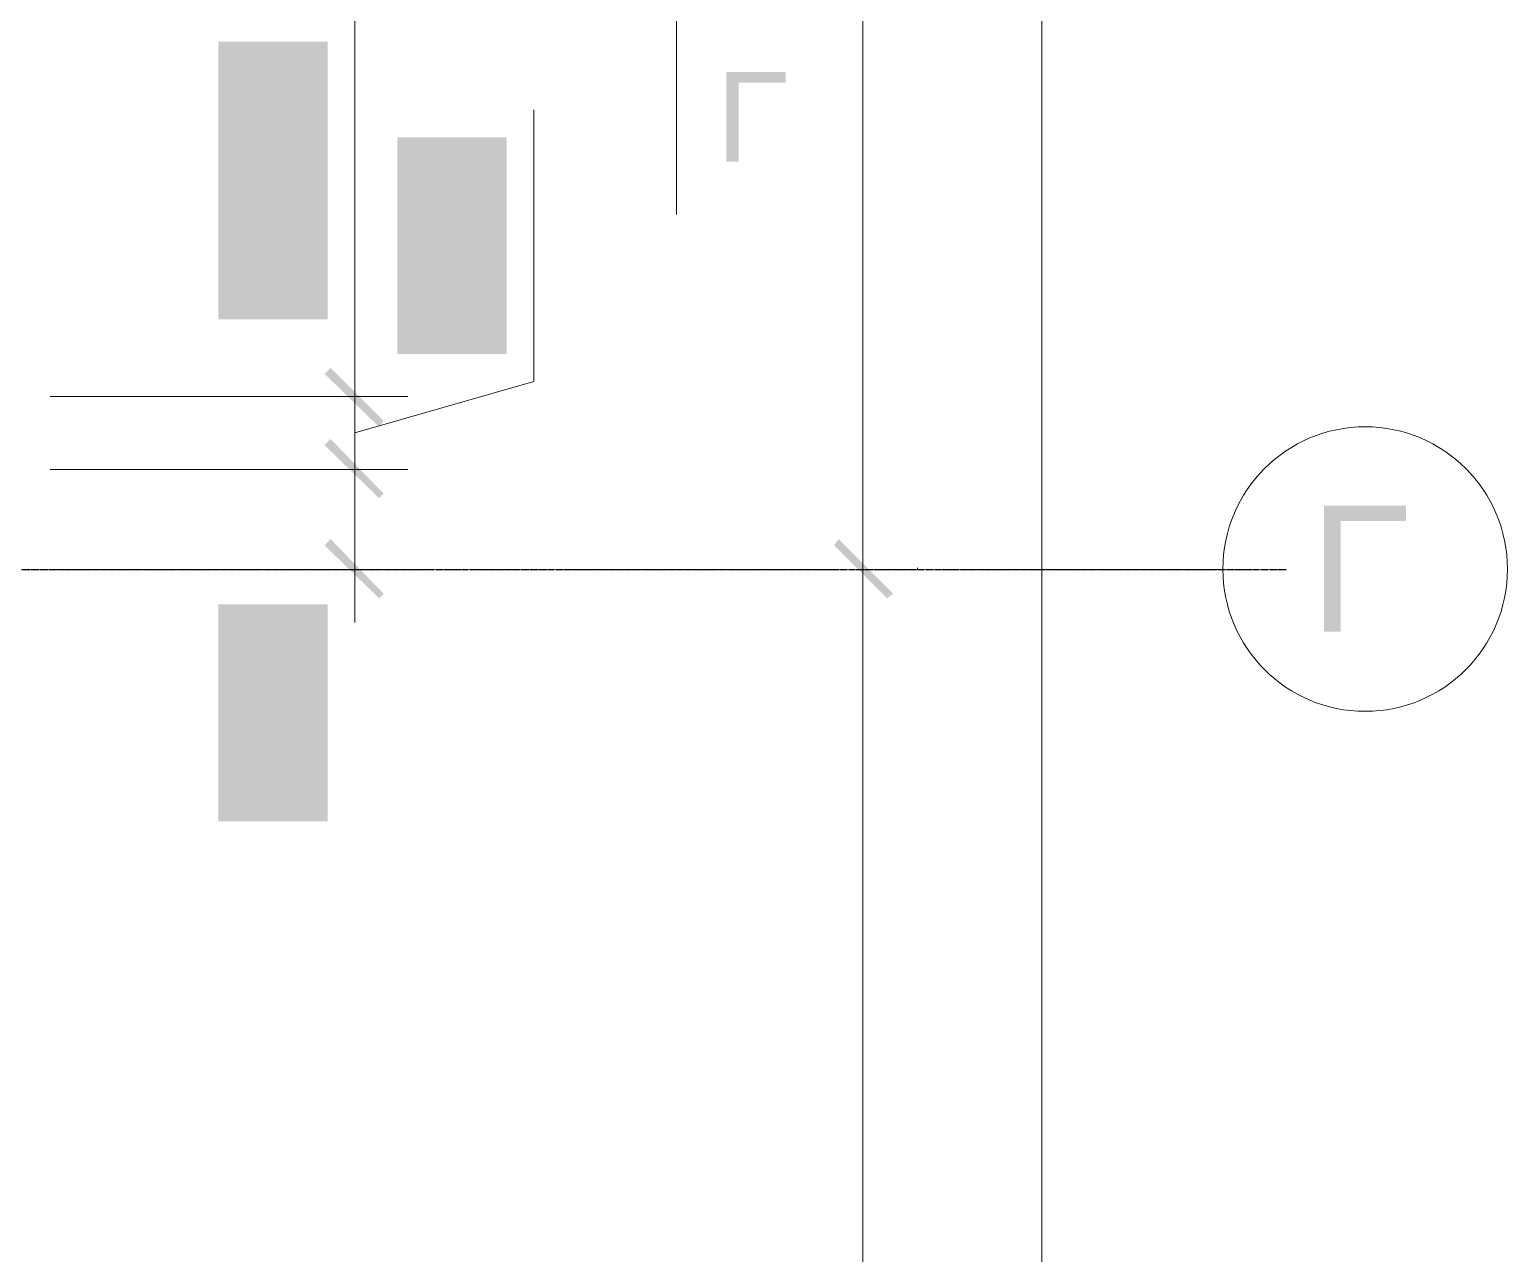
# Model space of a CAD drawing. Header units: millimetres. Extents: x -383313 to -161684, y -117025 to 99224.
# Drawn here: x -319992 to -315866, y -7491 to -4075 of the extents above; entities that cross this region are included whole.
import ezdxf

# ---------------------------------------------------------------- set-up
doc = ezdxf.new("R2010")
doc.units = ezdxf.units.MM
doc.header["$MEASUREMENT"] = 0
doc.linetypes.add('PS-GOST2.303 5', pattern=[24, 20, -1.5, 1, -1.5])
for name, color, linetype in [('PDF_Geometry', 7, 'Continuous'), ('PDF_Solid Fills', 7, 'Continuous'), ('PS_Оси', 5, 'PS-GOST2.303 5')]:
    doc.layers.add(name, color=color, linetype=linetype)

# ---------------------------------------------------------------- blocks, each defined once
blk = doc.blocks.new('A$Cf5759c35')
at = {"layer": 'PDF_Solid Fills'}
for points in [[(39022.7, 14050.4), (39022.7, 14050.4), (39022.7, 14025), (39026.9, 14020.8), (39026.9, 14016.6), (39031.2, 14008.1), (39035.4, 14003.9), (39035.4, 14003.9), (39039.6, 13999.6), (39048.1, 13995.4), (39048.1, 14050.4), (39048.1, 14050.4), (39048.1, 14058.9), (39048.1, 14063.1), (39052.3, 14071.6), (39056.6, 14075.8), (39060.8, 14080.1), (39069.3, 14084.3), (39069.3, 14084.3), (39073.5, 14088.5), (39077.7, 14088.5), (39082, 14092.8), (39086.2, 14092.8), (39090.4, 14092.8), (39098.9, 14097), (39107.4, 14097), (39111.6, 14097), (39120.1, 14097), (39128.5, 14097), (39141.2, 14097), (39149.7, 14097), (39149.7, 14097), (39162.4, 14097), (39170.9, 14097), (39179.3, 14097), (39187.8, 14097), (39192, 14097), (39200.5, 14097), (39209, 14092.8), (39213.2, 14092.8), (39217.4, 14092.8), (39221.7, 14088.5), (39225.9, 14088.5), (39230.1, 14084.3), (39234.4, 14084.3), (39238.6, 14080.1), (39242.8, 14071.6), (39247.1, 14067.4), (39251.3, 14063.1), (39251.3, 14054.7), (39251.3, 14050.4), (39255.5, 13995.4), (39259.8, 13999.6), (39264, 14003.9), (39268.2, 14008.1), (39268.2, 14016.6), (39272.5, 14020.8), (39272.5, 14029.3), (39276.7, 14033.5), (39276.7, 14042), (39276.7, 14050.4), (39276.7, 14050.4), (39276.7, 14058.9), (39276.7, 14063.1), (39272.5, 14071.6), (39272.5, 14075.8), (39268.2, 14084.3), (39264, 14088.5), (39264, 14092.8), (39259.8, 14097), (39255.5, 14101.2), (39251.3, 14105.5), (39247.1, 14109.7), (39238.6, 14113.9), (39234.4, 14113.9), (39225.9, 14118.2), (39221.7, 14122.4), (39217.4, 14122.4), (39213.2, 14122.4), (39209, 14126.6), (39200.5, 14126.6), (39196.3, 14126.6), (39187.8, 14126.6), (39179.3, 14130.9), (39175.1, 14130.9), (39166.6, 14130.9), (39158.2, 14130.9), (39149.7, 14130.9), (39145.5, 14130.9), (39137, 14130.9), (39128.5, 14130.9), (39120.1, 14130.9), (39115.8, 14130.9), (39107.4, 14126.6), (39103.1, 14126.6), (39094.7, 14126.6), (39090.4, 14126.6), (39082, 14122.4), (39077.7, 14122.4), (39069.3, 14118.2), (39065, 14113.9), (39056.6, 14113.9), (39052.3, 14109.7), (39052.3, 14109.7), (39048.1, 14105.5), (39043.9, 14101.2), (39035.4, 14097), (39031.2, 14088.5), (39031.2, 14084.3), (39026.9, 14084.3), (39026.9, 14075.8), (39022.7, 14071.6), (39022.7, 14063.1), (39022.7, 14054.7)], [(40580.6, 14071.6), (40415.5, 14071.6), (40415.5, 13821.8), (40449.3, 13821.8), (40449.3, 14042), (40580.6, 14042)], [(39048.1, 13995.4), (39052.3, 13991.2), (39056.6, 13986.9), (39065, 13982.7), (39069.3, 13978.5), (39077.7, 13978.5), (39077.7, 13974.2), (39086.2, 13974.2), (39090.4, 13974.2), (39098.9, 13970), (39103.1, 13970), (39111.6, 13970), (39115.8, 13970), (39124.3, 13970), (39132.8, 13970), (39141.2, 13965.8), (39149.7, 13965.8), (39153.9, 13965.8), (39162.4, 13965.8), (39170.9, 13970), (39179.3, 13970), (39187.8, 13970), (39196.3, 13970), (39200.5, 13970), (39209, 13974.2), (39213.2, 13974.2), (39221.7, 13978.5), (39225.9, 13978.5), (39230.1, 13982.7), (39238.6, 13982.7), (39242.8, 13986.9), (39247.1, 13991.2), (39251.3, 13991.2), (39255.5, 13995.4), (39251.3, 14050.4), (39251.3, 14046.2), (39251.3, 14042), (39247.1, 14033.5), (39247.1, 14029.3), (39242.8, 14025), (39238.6, 14016.6), (39230.1, 14012.3), (39230.1, 14012.3), (39225.9, 14012.3), (39221.7, 14008.1), (39217.4, 14008.1), (39213.2, 14003.9), (39204.7, 14003.9), (39200.5, 14003.9), (39192, 13999.6), (39183.6, 13999.6), (39175.1, 13999.6), (39166.6, 13999.6), (39158.2, 13999.6), (39149.7, 13999.6), (39141.2, 13999.6), (39132.8, 13999.6), (39124.3, 13999.6), (39115.8, 13999.6), (39107.4, 13999.6), (39103.1, 14003.9), (39094.7, 14003.9), (39090.4, 14003.9), (39082, 14008.1), (39077.7, 14008.1), (39073.5, 14012.3), (39069.3, 14012.3), (39065, 14016.6), (39060.8, 14020.8), (39056.6, 14025), (39052.3, 14029.3), (39048.1, 14033.5), (39048.1, 14042), (39048.1, 14050.4)], [(39022.7, 13889.6), (39022.7, 13868.4), (39022.7, 13868.4), (39026.9, 13864.2), (39031.2, 13859.9), (39039.6, 13855.7), (39043.9, 13851.5), (39048.1, 13847.2), (39056.6, 13843), (39056.6, 13838.8), (39060.8, 13830.3), (39065, 13826.1), (39069.3, 13821.8), (39073.5, 13813.4), (39077.7, 13855.7), (39272.5, 13855.7), (39272.5, 13889.6)], [(39522.2, 13783.7), (39522.2, 13783.7), (39522.2, 13758.3), (39526.5, 13754.1), (39526.5, 13749.9), (39530.7, 13741.4), (39534.9, 13737.2), (39534.9, 13737.2), (39539.2, 13732.9), (39547.6, 13728.7), (39547.6, 13783.7), (39547.6, 13783.7), (39547.6, 13792.2), (39547.6, 13796.4), (39551.9, 13804.9), (39556.1, 13809.1), (39560.3, 13813.4), (39568.8, 13817.6), (39568.8, 13817.6), (39573, 13821.8), (39577.3, 13821.8), (39581.5, 13826.1), (39585.7, 13826.1), (39590, 13826.1), (39598.4, 13830.3), (39606.9, 13830.3), (39611.1, 13830.3), (39619.6, 13830.3), (39628.1, 13830.3), (39640.8, 13830.3), (39649.2, 13830.3), (39649.2, 13830.3), (39661.9, 13830.3), (39670.4, 13830.3), (39678.9, 13830.3), (39687.3, 13830.3), (39691.6, 13830.3), (39700, 13830.3), (39708.5, 13826.1), (39712.7, 13826.1), (39717, 13826.1), (39721.2, 13821.8), (39725.4, 13821.8), (39729.7, 13817.6), (39733.9, 13817.6), (39738.1, 13813.4), (39742.4, 13804.9), (39746.6, 13800.7), (39750.8, 13796.4), (39750.8, 13788), (39750.8, 13783.7), (39755.1, 13728.7), (39759.3, 13732.9), (39763.5, 13737.2), (39767.8, 13741.4), (39767.8, 13749.9), (39772, 13754.1), (39772, 13762.6), (39776.2, 13766.8), (39776.2, 13775.3), (39776.2, 13783.7), (39776.2, 13783.7), (39776.2, 13792.2), (39776.2, 13796.4), (39772, 13804.9), (39772, 13809.1), (39767.8, 13817.6), (39763.5, 13821.8), (39763.5, 13826.1), (39759.3, 13830.3), (39755.1, 13834.5), (39750.8, 13838.8), (39746.6, 13843), (39738.1, 13847.2), (39733.9, 13847.2), (39725.4, 13851.5), (39721.2, 13855.7), (39717, 13855.7), (39712.7, 13855.7), (39708.5, 13859.9), (39700, 13859.9), (39695.8, 13859.9), (39687.3, 13859.9), (39678.9, 13864.2), (39674.6, 13864.2), (39666.2, 13864.2), (39657.7, 13864.2), (39649.2, 13864.2), (39645, 13864.2), (39636.5, 13864.2), (39628.1, 13864.2), (39619.6, 13864.2), (39615.4, 13864.2), (39606.9, 13859.9), (39602.7, 13859.9), (39594.2, 13859.9), (39590, 13859.9), (39581.5, 13855.7), (39577.3, 13855.7), (39568.8, 13851.5), (39564.6, 13847.2), (39556.1, 13847.2), (39551.9, 13843), (39551.9, 13843), (39547.6, 13838.8), (39543.4, 13834.5), (39534.9, 13830.3), (39530.7, 13821.8), (39530.7, 13817.6), (39526.5, 13817.6), (39526.5, 13809.1), (39522.2, 13804.9), (39522.2, 13796.4), (39522.2, 13788)], [(39073.5, 13813.4), (39077.7, 13809.1), (39082, 13804.9), (39086.2, 13796.4), (39115.8, 13796.4), (39111.6, 13796.4), (39111.6, 13804.9), (39107.4, 13809.1), (39107.4, 13813.4), (39103.1, 13821.8), (39098.9, 13830.3), (39098.9, 13830.3), (39094.7, 13834.5), (39090.4, 13843), (39086.2, 13847.2), (39082, 13851.5), (39077.7, 13855.7)], [(39547.6, 13728.7), (39551.9, 13724.5), (39556.1, 13720.2), (39564.6, 13716), (39568.8, 13711.8), (39577.3, 13711.8), (39577.3, 13707.5), (39585.7, 13707.5), (39590, 13707.5), (39598.4, 13703.3), (39602.7, 13703.3), (39611.1, 13703.3), (39615.4, 13703.3), (39623.8, 13703.3), (39632.3, 13703.3), (39640.8, 13699.1), (39649.2, 13699.1), (39653.5, 13699.1), (39661.9, 13699.1), (39670.4, 13703.3), (39678.9, 13703.3), (39687.3, 13703.3), (39695.8, 13703.3), (39700, 13703.3), (39708.5, 13707.5), (39712.7, 13707.5), (39721.2, 13711.8), (39725.4, 13711.8), (39729.7, 13716), (39738.1, 13716), (39742.4, 13720.2), (39746.6, 13724.5), (39750.8, 13724.5), (39755.1, 13728.7), (39750.8, 13783.7), (39750.8, 13779.5), (39750.8, 13775.3), (39746.6, 13766.8), (39746.6, 13762.6), (39742.4, 13758.3), (39738.1, 13749.9), (39729.7, 13745.6), (39729.7, 13745.6), (39725.4, 13745.6), (39721.2, 13741.4), (39717, 13741.4), (39712.7, 13737.2), (39704.3, 13737.2), (39700, 13737.2), (39691.6, 13732.9), (39683.1, 13732.9), (39674.6, 13732.9), (39666.2, 13732.9), (39657.7, 13732.9), (39649.2, 13732.9), (39640.8, 13732.9), (39632.3, 13732.9), (39623.8, 13732.9), (39615.4, 13732.9), (39606.9, 13732.9), (39602.7, 13737.2), (39594.2, 13737.2), (39590, 13737.2), (39581.5, 13741.4), (39577.3, 13741.4), (39573, 13745.6), (39568.8, 13745.6), (39564.6, 13749.9), (39560.3, 13754.1), (39556.1, 13758.3), (39551.9, 13762.6), (39547.6, 13766.8), (39547.6, 13775.3), (39547.6, 13783.7)], [(39048.1, 13724.5), (39048.1, 13661), (39048.1, 13677.9), (39052.3, 13682.1), (39056.6, 13690.6), (39060.8, 13694.8), (39060.8, 13694.8), (39065, 13699.1), (39069.3, 13703.3), (39077.7, 13707.5), (39082, 13707.5), (39090.4, 13707.5), (39094.7, 13707.5), (39103.1, 13707.5), (39107.4, 13703.3), (39115.8, 13703.3), (39120.1, 13699.1), (39128.5, 13694.8), (39128.5, 13690.6), (39132.8, 13686.4), (39137, 13682.1), (39141.2, 13677.9), (39149.7, 13673.7), (39153.9, 13669.4), (39158.2, 13665.2), (39162.4, 13656.7), (39166.6, 13652.5), (39175.1, 13644), (39179.3, 13639.8), (39183.6, 13631.3), (39192, 13627.1), (39196.3, 13618.6), (39200.5, 13614.4), (39204.7, 13610.2), (39209, 13605.9), (39213.2, 13601.7), (39217.4, 13597.5), (39221.7, 13593.2), (39225.9, 13589), (39234.4, 13584.8), (39238.6, 13584.8), (39247.1, 13580.5), (39251.3, 13576.3), (39251.3, 13576.3), (39259.8, 13576.3), (39264, 13576.3), (39272.5, 13572.1), (39272.5, 13741.4), (39242.8, 13741.4), (39242.8, 13618.6), (39242.8, 13618.6), (39238.6, 13618.6), (39230.1, 13622.9), (39225.9, 13631.3), (39225.9, 13631.3), (39221.7, 13635.6), (39217.4, 13639.8), (39213.2, 13644), (39209, 13652.5), (39200.5, 13656.7), (39196.3, 13665.2), (39192, 13665.2), (39187.8, 13673.7), (39183.6, 13682.1), (39175.1, 13686.4), (39170.9, 13690.6), (39166.6, 13694.8), (39162.4, 13703.3), (39158.2, 13707.5), (39153.9, 13707.5), (39149.7, 13711.8), (39149.7, 13716), (39141.2, 13720.2), (39137, 13724.5), (39132.8, 13728.7), (39124.3, 13728.7), (39120.1, 13732.9), (39115.8, 13732.9), (39111.6, 13737.2), (39103.1, 13737.2), (39098.9, 13737.2), (39090.4, 13737.2), (39090.4, 13737.2), (39082, 13737.2), (39077.7, 13737.2), (39069.3, 13737.2), (39065, 13732.9), (39056.6, 13728.7), (39052.3, 13728.7)], [(39022.7, 13661), (39022.7, 13639.8), (39026.9, 13631.3), (39026.9, 13627.1), (39031.2, 13618.6), (39031.2, 13614.4), (39035.4, 13610.2), (39039.6, 13605.9), (39043.9, 13601.7), (39048.1, 13597.5), (39052.3, 13593.2), (39060.8, 13589), (39065, 13584.8), (39073.5, 13584.8), (39077.7, 13580.5), (39086.2, 13580.5), (39094.7, 13580.5), (39098.9, 13610.2), (39090.4, 13610.2), (39082, 13614.4), (39077.7, 13614.4), (39069.3, 13618.6), (39065, 13622.9), (39060.8, 13627.1), (39056.6, 13627.1), (39052.3, 13635.6), (39052.3, 13639.8), (39048.1, 13644), (39048.1, 13652.5), (39048.1, 13661), (39048.1, 13724.5), (39039.6, 13716), (39039.6, 13716), (39035.4, 13711.8), (39035.4, 13707.5), (39031.2, 13703.3), (39026.9, 13694.8), (39026.9, 13690.6), (39022.7, 13682.1), (39022.7, 13677.9), (39022.7, 13669.4)], [(39522.2, 13589), (39522.2, 13589), (39522.2, 13563.6), (39526.5, 13559.4), (39526.5, 13555.1), (39530.7, 13546.7), (39534.9, 13542.4), (39534.9, 13542.4), (39539.2, 13538.2), (39547.6, 13534), (39547.6, 13589), (39547.6, 13589), (39547.6, 13597.5), (39547.6, 13601.7), (39551.9, 13610.2), (39556.1, 13614.4), (39560.3, 13618.6), (39568.8, 13622.9), (39568.8, 13622.9), (39573, 13627.1), (39577.3, 13627.1), (39581.5, 13631.3), (39585.7, 13631.3), (39590, 13631.3), (39598.4, 13635.6), (39606.9, 13635.6), (39611.1, 13635.6), (39619.6, 13635.6), (39628.1, 13635.6), (39640.8, 13635.6), (39649.2, 13635.6), (39649.2, 13635.6), (39661.9, 13635.6), (39670.4, 13635.6), (39678.9, 13635.6), (39687.3, 13635.6), (39691.6, 13635.6), (39700, 13635.6), (39708.5, 13631.3), (39712.7, 13631.3), (39717, 13631.3), (39721.2, 13627.1), (39725.4, 13627.1), (39729.7, 13622.9), (39733.9, 13622.9), (39738.1, 13618.6), (39742.4, 13610.2), (39746.6, 13605.9), (39750.8, 13601.7), (39750.8, 13593.2), (39750.8, 13589), (39755.1, 13534), (39759.3, 13538.2), (39763.5, 13542.4), (39767.8, 13546.7), (39767.8, 13555.1), (39772, 13559.4), (39772, 13567.8), (39776.2, 13572.1), (39776.2, 13580.5), (39776.2, 13589), (39776.2, 13589), (39776.2, 13597.5), (39776.2, 13601.7), (39772, 13610.2), (39772, 13614.4), (39767.8, 13622.9), (39763.5, 13627.1), (39763.5, 13631.3), (39759.3, 13635.6), (39755.1, 13639.8), (39750.8, 13644), (39746.6, 13648.3), (39738.1, 13652.5), (39733.9, 13652.5), (39725.4, 13656.7), (39721.2, 13661), (39717, 13661), (39712.7, 13661), (39708.5, 13665.2), (39700, 13665.2), (39695.8, 13665.2), (39687.3, 13665.2), (39678.9, 13669.4), (39674.6, 13669.4), (39666.2, 13669.4), (39657.7, 13669.4), (39649.2, 13669.4), (39645, 13669.4), (39636.5, 13669.4), (39628.1, 13669.4), (39619.6, 13669.4), (39615.4, 13669.4), (39606.9, 13665.2), (39602.7, 13665.2), (39594.2, 13665.2), (39590, 13665.2), (39581.5, 13661), (39577.3, 13661), (39568.8, 13656.7), (39564.6, 13652.5), (39556.1, 13652.5), (39551.9, 13648.3), (39551.9, 13648.3), (39547.6, 13644), (39543.4, 13639.8), (39534.9, 13635.6), (39530.7, 13627.1), (39530.7, 13622.9), (39526.5, 13622.9), (39526.5, 13614.4), (39522.2, 13610.2), (39522.2, 13601.7), (39522.2, 13593.2)], [(39547.6, 13534), (39551.9, 13529.7), (39556.1, 13525.5), (39564.6, 13521.3), (39568.8, 13517), (39577.3, 13517), (39577.3, 13512.8), (39585.7, 13512.8), (39590, 13512.8), (39598.4, 13508.6), (39602.7, 13508.6), (39611.1, 13508.6), (39615.4, 13508.6), (39623.8, 13508.6), (39632.3, 13508.6), (39640.8, 13504.3), (39649.2, 13504.3), (39653.5, 13504.3), (39661.9, 13504.3), (39670.4, 13508.6), (39678.9, 13508.6), (39687.3, 13508.6), (39695.8, 13508.6), (39700, 13508.6), (39708.5, 13512.8), (39712.7, 13512.8), (39721.2, 13517), (39725.4, 13517), (39729.7, 13521.3), (39738.1, 13521.3), (39742.4, 13525.5), (39746.6, 13529.7), (39750.8, 13529.7), (39755.1, 13534), (39750.8, 13589), (39750.8, 13584.8), (39750.8, 13580.5), (39746.6, 13572.1), (39746.6, 13567.8), (39742.4, 13563.6), (39738.1, 13555.1), (39729.7, 13550.9), (39729.7, 13550.9), (39725.4, 13550.9), (39721.2, 13546.7), (39717, 13546.7), (39712.7, 13542.4), (39704.3, 13542.4), (39700, 13542.4), (39691.6, 13538.2), (39683.1, 13538.2), (39674.6, 13538.2), (39666.2, 13538.2), (39657.7, 13538.2), (39649.2, 13538.2), (39640.8, 13538.2), (39632.3, 13538.2), (39623.8, 13538.2), (39615.4, 13538.2), (39606.9, 13538.2), (39602.7, 13542.4), (39594.2, 13542.4), (39590, 13542.4), (39581.5, 13546.7), (39577.3, 13546.7), (39573, 13550.9), (39568.8, 13550.9), (39564.6, 13555.1), (39560.3, 13559.4), (39556.1, 13563.6), (39551.9, 13567.8), (39547.6, 13572.1), (39547.6, 13580.5), (39547.6, 13589)], [(39022.7, 13500.1), (39022.7, 13478.9), (39022.7, 13478.9), (39026.9, 13474.7), (39031.2, 13470.5), (39039.6, 13466.2), (39043.9, 13462), (39048.1, 13457.8), (39056.6, 13453.5), (39056.6, 13449.3), (39060.8, 13440.8), (39065, 13436.6), (39069.3, 13432.4), (39073.5, 13423.9), (39077.7, 13466.2), (39272.5, 13466.2), (39272.5, 13500.1)], [(39073.5, 13423.9), (39077.7, 13419.7), (39082, 13415.4), (39086.2, 13407), (39115.8, 13407), (39111.6, 13407), (39111.6, 13415.4), (39107.4, 13419.7), (39107.4, 13423.9), (39103.1, 13432.4), (39098.9, 13440.8), (39098.9, 13440.8), (39094.7, 13445.1), (39090.4, 13453.5), (39086.2, 13457.8), (39082, 13462), (39077.7, 13466.2)], [(39522.2, 13394.3), (39522.2, 13373.1), (39526.5, 13364.6), (39526.5, 13360.4), (39530.7, 13351.9), (39530.7, 13347.7), (39534.9, 13343.5), (39539.2, 13339.2), (39543.4, 13335), (39547.6, 13330.8), (39551.9, 13326.5), (39560.3, 13322.3), (39564.6, 13318.1), (39573, 13318.1), (39577.3, 13313.8), (39585.7, 13313.8), (39594.2, 13313.8), (39598.4, 13343.5), (39590, 13343.5), (39581.5, 13347.7), (39577.3, 13347.7), (39568.8, 13351.9), (39564.6, 13356.2), (39560.3, 13360.4), (39556.1, 13360.4), (39551.9, 13368.9), (39551.9, 13373.1), (39547.6, 13377.3), (39547.6, 13385.8), (39547.6, 13394.3), (39547.6, 13457.8), (39539.2, 13449.3), (39539.2, 13449.3), (39534.9, 13445.1), (39534.9, 13440.8), (39530.7, 13436.6), (39526.5, 13428.1), (39526.5, 13423.9), (39522.2, 13415.4), (39522.2, 13411.2), (39522.2, 13402.7)], [(39547.6, 13457.8), (39547.6, 13394.3), (39547.6, 13411.2), (39551.9, 13415.4), (39556.1, 13423.9), (39560.3, 13428.1), (39560.3, 13428.1), (39564.6, 13432.4), (39568.8, 13436.6), (39577.3, 13440.8), (39581.5, 13440.8), (39590, 13440.8), (39594.2, 13440.8), (39602.7, 13440.8), (39606.9, 13436.6), (39615.4, 13436.6), (39619.6, 13432.4), (39628.1, 13428.1), (39628.1, 13423.9), (39632.3, 13419.7), (39636.5, 13415.4), (39640.8, 13411.2), (39649.2, 13407), (39653.5, 13402.7), (39657.7, 13398.5), (39661.9, 13390), (39666.2, 13385.8), (39674.6, 13377.3), (39678.9, 13373.1), (39683.1, 13364.6), (39691.6, 13360.4), (39695.8, 13351.9), (39700, 13347.7), (39704.3, 13343.5), (39708.5, 13339.2), (39712.7, 13335), (39717, 13330.8), (39721.2, 13326.5), (39725.4, 13322.3), (39733.9, 13318.1), (39738.1, 13318.1), (39746.6, 13313.8), (39750.8, 13309.6), (39750.8, 13309.6), (39759.3, 13309.6), (39763.5, 13309.6), (39772, 13305.4), (39772, 13474.7), (39742.4, 13474.7), (39742.4, 13351.9), (39742.4, 13351.9), (39738.1, 13351.9), (39729.7, 13356.2), (39725.4, 13364.6), (39725.4, 13364.6), (39721.2, 13368.9), (39717, 13373.1), (39712.7, 13377.3), (39708.5, 13385.8), (39700, 13390), (39695.8, 13398.5), (39691.6, 13398.5), (39687.3, 13407), (39683.1, 13415.4), (39674.6, 13419.7), (39670.4, 13423.9), (39666.2, 13428.1), (39661.9, 13436.6), (39657.7, 13440.8), (39653.5, 13440.8), (39649.2, 13445.1), (39649.2, 13449.3), (39640.8, 13453.5), (39636.5, 13457.8), (39632.3, 13462), (39623.8, 13462), (39619.6, 13466.2), (39615.4, 13466.2), (39611.1, 13470.5), (39602.7, 13470.5), (39598.4, 13470.5), (39590, 13470.5), (39590, 13470.5), (39581.5, 13470.5), (39577.3, 13470.5), (39568.8, 13470.5), (39564.6, 13466.2), (39556.1, 13462), (39551.9, 13462)], [(42312, 12860.9), (42083.4, 12860.9), (42083.4, 12509.5), (42130, 12509.5), (42130, 12818.5), (42312, 12818.5)], [(39022.7, 12484.1), (39022.7, 12484.1), (39022.7, 12458.7), (39026.9, 12454.5), (39026.9, 12450.2), (39031.2, 12441.8), (39035.4, 12437.5), (39035.4, 12437.5), (39039.6, 12433.3), (39048.1, 12429.1), (39048.1, 12484.1), (39048.1, 12484.1), (39048.1, 12492.6), (39048.1, 12496.8), (39052.3, 12505.3), (39056.6, 12509.5), (39060.8, 12513.7), (39069.3, 12518), (39069.3, 12518), (39073.5, 12522.2), (39077.7, 12522.2), (39082, 12526.4), (39086.2, 12526.4), (39090.4, 12526.4), (39098.9, 12530.7), (39107.4, 12530.7), (39111.6, 12530.7), (39120.1, 12530.7), (39128.5, 12530.7), (39141.2, 12530.7), (39149.7, 12530.7), (39149.7, 12530.7), (39162.4, 12530.7), (39170.9, 12530.7), (39179.3, 12530.7), (39187.8, 12530.7), (39192, 12530.7), (39200.5, 12530.7), (39209, 12526.4), (39213.2, 12526.4), (39217.4, 12526.4), (39221.7, 12522.2), (39225.9, 12522.2), (39230.1, 12518), (39234.4, 12518), (39238.6, 12513.7), (39242.8, 12505.3), (39247.1, 12501), (39251.3, 12496.8), (39251.3, 12488.3), (39251.3, 12484.1), (39255.5, 12429.1), (39259.8, 12433.3), (39264, 12437.5), (39268.2, 12441.8), (39268.2, 12450.2), (39272.5, 12454.5), (39272.5, 12462.9), (39276.7, 12467.2), (39276.7, 12475.6), (39276.7, 12484.1), (39276.7, 12484.1), (39276.7, 12492.6), (39276.7, 12496.8), (39272.5, 12505.3), (39272.5, 12509.5), (39268.2, 12518), (39264, 12522.2), (39264, 12526.4), (39259.8, 12530.7), (39255.5, 12534.9), (39251.3, 12539.1), (39247.1, 12543.4), (39238.6, 12547.6), (39234.4, 12547.6), (39225.9, 12551.8), (39221.7, 12556.1), (39217.4, 12556.1), (39213.2, 12556.1), (39209, 12560.3), (39200.5, 12560.3), (39196.3, 12560.3), (39187.8, 12560.3), (39179.3, 12564.5), (39175.1, 12564.5), (39166.6, 12564.5), (39158.2, 12564.5), (39149.7, 12564.5), (39145.5, 12564.5), (39137, 12564.5), (39128.5, 12564.5), (39120.1, 12564.5), (39115.8, 12564.5), (39107.4, 12560.3), (39103.1, 12560.3), (39094.7, 12560.3), (39090.4, 12560.3), (39082, 12556.1), (39077.7, 12556.1), (39069.3, 12551.8), (39065, 12547.6), (39056.6, 12547.6), (39052.3, 12543.4), (39052.3, 12543.4), (39048.1, 12539.1), (39043.9, 12534.9), (39035.4, 12530.7), (39031.2, 12522.2), (39031.2, 12518), (39026.9, 12518), (39026.9, 12509.5), (39022.7, 12505.3), (39022.7, 12496.8), (39022.7, 12488.3)], [(39048.1, 12429.1), (39052.3, 12424.8), (39056.6, 12420.6), (39065, 12416.4), (39069.3, 12412.1), (39077.7, 12412.1), (39077.7, 12407.9), (39086.2, 12407.9), (39090.4, 12407.9), (39098.9, 12403.7), (39103.1, 12403.7), (39111.6, 12403.7), (39115.8, 12403.7), (39124.3, 12403.7), (39132.8, 12403.7), (39141.2, 12399.4), (39149.7, 12399.4), (39153.9, 12399.4), (39162.4, 12399.4), (39170.9, 12403.7), (39179.3, 12403.7), (39187.8, 12403.7), (39196.3, 12403.7), (39200.5, 12403.7), (39209, 12407.9), (39213.2, 12407.9), (39221.7, 12412.1), (39225.9, 12412.1), (39230.1, 12416.4), (39238.6, 12416.4), (39242.8, 12420.6), (39247.1, 12424.8), (39251.3, 12424.8), (39255.5, 12429.1), (39251.3, 12484.1), (39251.3, 12479.9), (39251.3, 12475.6), (39247.1, 12467.2), (39247.1, 12462.9), (39242.8, 12458.7), (39238.6, 12450.2), (39230.1, 12446), (39230.1, 12446), (39225.9, 12446), (39221.7, 12441.8), (39217.4, 12441.8), (39213.2, 12437.5), (39204.7, 12437.5), (39200.5, 12437.5), (39192, 12433.3), (39183.6, 12433.3), (39175.1, 12433.3), (39166.6, 12433.3), (39158.2, 12433.3), (39149.7, 12433.3), (39141.2, 12433.3), (39132.8, 12433.3), (39124.3, 12433.3), (39115.8, 12433.3), (39107.4, 12433.3), (39103.1, 12437.5), (39094.7, 12437.5), (39090.4, 12437.5), (39082, 12441.8), (39077.7, 12441.8), (39073.5, 12446), (39069.3, 12446), (39065, 12450.2), (39060.8, 12454.5), (39056.6, 12458.7), (39052.3, 12462.9), (39048.1, 12467.2), (39048.1, 12475.6), (39048.1, 12484.1)], [(39022.7, 12289.4), (39022.7, 12264), (39026.9, 12255.5), (39031.2, 12251.3), (39031.2, 12247), (39035.4, 12242.8), (39039.6, 12234.3), (39043.9, 12234.3), (39048.1, 12230.1), (39052.3, 12225.9), (39060.8, 12221.6), (39065, 12217.4), (39073.5, 12217.4), (39077.7, 12217.4), (39086.2, 12217.4), (39090.4, 12217.4), (39098.9, 12217.4), (39103.1, 12217.4), (39111.6, 12221.6), (39115.8, 12225.9), (39115.8, 12225.9), (39124.3, 12230.1), (39128.5, 12234.3), (39128.5, 12238.6), (39132.8, 12247), (39137, 12255.5), (39137, 12251.3), (39141.2, 12247), (39141.2, 12238.6), (39145.5, 12234.3), (39149.7, 12225.9), (39153.9, 12221.6), (39158.2, 12217.4), (39162.4, 12217.4), (39166.6, 12213.2), (39170.9, 12213.2), (39179.3, 12208.9), (39183.6, 12208.9), (39192, 12204.7), (39200.5, 12204.7), (39209, 12204.7), (39213.2, 12208.9), (39221.7, 12208.9), (39225.9, 12208.9), (39234.4, 12213.2), (39238.6, 12217.4), (39242.8, 12221.6), (39251.3, 12225.9), (39255.5, 12230.1), (39251.3, 12289.4), (39251.3, 12280.9), (39251.3, 12276.7), (39247.1, 12268.2), (39242.8, 12264), (39242.8, 12255.5), (39238.6, 12251.3), (39230.1, 12247), (39225.9, 12242.8), (39221.7, 12242.8), (39213.2, 12238.6), (39209, 12238.6), (39200.5, 12238.6), (39196.3, 12238.6), (39187.8, 12238.6), (39179.3, 12242.8), (39175.1, 12242.8), (39170.9, 12247), (39166.6, 12251.3), (39162.4, 12255.5), (39158.2, 12259.7), (39153.9, 12268.2), (39153.9, 12272.4), (39149.7, 12280.9), (39149.7, 12289.4), (39149.7, 12289.4), (39149.7, 12348.6), (39145.5, 12344.4), (39141.2, 12335.9), (39141.2, 12331.7), (39137, 12323.2), (39137, 12323.2), (39132.8, 12331.7), (39128.5, 12335.9), (39124.3, 12344.4), (39124.3, 12289.4), (39124.3, 12280.9), (39124.3, 12276.7), (39120.1, 12268.2), (39120.1, 12264), (39115.8, 12259.7), (39111.6, 12255.5), (39103.1, 12251.3), (39098.9, 12251.3), (39090.4, 12247), (39086.2, 12247), (39082, 12247), (39073.5, 12247), (39069.3, 12251.3), (39065, 12255.5), (39056.6, 12259.7), (39056.6, 12264), (39052.3, 12268.2), (39048.1, 12272.4), (39048.1, 12280.9), (39048.1, 12289.4), (39043.9, 12344.4), (39039.6, 12340.2), (39039.6, 12340.2), (39035.4, 12331.7), (39031.2, 12327.5), (39026.9, 12323.2), (39026.9, 12314.8), (39022.7, 12310.5), (39022.7, 12302.1), (39022.7, 12293.6)], [(39043.9, 12344.4), (39048.1, 12289.4), (39048.1, 12302.1), (39052.3, 12306.3), (39052.3, 12310.5), (39056.6, 12319), (39060.8, 12319), (39065, 12323.2), (39073.5, 12327.5), (39077.7, 12327.5), (39086.2, 12327.5), (39090.4, 12327.5), (39094.7, 12327.5), (39103.1, 12327.5), (39107.4, 12323.2), (39115.8, 12319), (39115.8, 12314.8), (39120.1, 12310.5), (39124.3, 12302.1), (39124.3, 12297.8), (39124.3, 12289.4), (39124.3, 12344.4), (39120.1, 12348.6), (39115.8, 12352.9), (39111.6, 12352.9), (39107.4, 12357.1), (39098.9, 12357.1), (39094.7, 12361.3), (39086.2, 12361.3), (39082, 12361.3), (39073.5, 12361.3), (39069.3, 12357.1), (39060.8, 12357.1), (39056.6, 12352.9), (39052.3, 12348.6)], [(39149.7, 12348.6), (39149.7, 12289.4), (39149.7, 12302.1), (39153.9, 12306.3), (39158.2, 12314.8), (39158.2, 12319), (39166.6, 12323.2), (39170.9, 12327.5), (39175.1, 12331.7), (39179.3, 12335.9), (39187.8, 12335.9), (39196.3, 12340.2), (39200.5, 12340.2), (39209, 12340.2), (39213.2, 12340.2), (39221.7, 12335.9), (39225.9, 12331.7), (39234.4, 12331.7), (39238.6, 12323.2), (39242.8, 12319), (39247.1, 12314.8), (39247.1, 12310.5), (39251.3, 12302.1), (39251.3, 12297.8), (39251.3, 12289.4), (39251.3, 12289.4), (39255.5, 12230.1), (39255.5, 12230.1), (39259.8, 12238.6), (39264, 12242.8), (39268.2, 12247), (39272.5, 12255.5), (39272.5, 12259.7), (39272.5, 12268.2), (39276.7, 12272.4), (39276.7, 12280.9), (39276.7, 12289.4), (39276.7, 12293.6), (39276.7, 12302.1), (39276.7, 12306.3), (39272.5, 12314.8), (39272.5, 12319), (39268.2, 12327.5), (39268.2, 12331.7), (39264, 12340.2), (39259.8, 12344.4), (39255.5, 12348.6), (39251.3, 12352.9), (39247.1, 12357.1), (39238.6, 12361.3), (39234.4, 12365.6), (39225.9, 12365.6), (39221.7, 12369.8), (39213.2, 12369.8), (39209, 12369.8), (39200.5, 12369.8), (39200.5, 12369.8), (39192, 12369.8), (39183.6, 12369.8), (39179.3, 12369.8), (39170.9, 12365.6), (39166.6, 12361.3), (39162.4, 12357.1), (39158.2, 12357.1), (39153.9, 12352.9)], [(39048.1, 12158.1), (39048.1, 12094.6), (39048.1, 12111.6), (39052.3, 12115.8), (39056.6, 12124.3), (39060.8, 12128.5), (39060.8, 12128.5), (39065, 12132.7), (39069.3, 12137), (39077.7, 12141.2), (39082, 12141.2), (39090.4, 12141.2), (39094.7, 12141.2), (39103.1, 12141.2), (39107.4, 12137), (39115.8, 12137), (39120.1, 12132.7), (39128.5, 12128.5), (39128.5, 12124.3), (39132.8, 12120), (39137, 12115.8), (39141.2, 12111.6), (39149.7, 12107.3), (39153.9, 12103.1), (39158.2, 12098.9), (39162.4, 12090.4), (39166.6, 12086.2), (39175.1, 12077.7), (39179.3, 12073.5), (39183.6, 12065), (39192, 12060.8), (39196.3, 12052.3), (39200.5, 12048.1), (39204.7, 12043.8), (39209, 12039.6), (39213.2, 12035.4), (39217.4, 12031.1), (39221.7, 12026.9), (39225.9, 12022.7), (39234.4, 12018.4), (39238.6, 12018.4), (39247.1, 12014.2), (39251.3, 12010), (39251.3, 12010), (39259.8, 12010), (39264, 12010), (39272.5, 12005.7), (39272.5, 12175.1), (39242.8, 12175.1), (39242.8, 12052.3), (39242.8, 12052.3), (39238.6, 12052.3), (39230.1, 12056.5), (39225.9, 12065), (39225.9, 12065), (39221.7, 12069.2), (39217.4, 12073.5), (39213.2, 12077.7), (39209, 12086.2), (39200.5, 12090.4), (39196.3, 12098.9), (39192, 12098.9), (39187.8, 12107.3), (39183.6, 12115.8), (39175.1, 12120), (39170.9, 12124.3), (39166.6, 12128.5), (39162.4, 12137), (39158.2, 12141.2), (39153.9, 12141.2), (39149.7, 12145.4), (39149.7, 12149.7), (39141.2, 12153.9), (39137, 12158.1), (39132.8, 12162.4), (39124.3, 12162.4), (39120.1, 12166.6), (39115.8, 12166.6), (39111.6, 12170.8), (39103.1, 12170.8), (39098.9, 12170.8), (39090.4, 12170.8), (39090.4, 12170.8), (39082, 12170.8), (39077.7, 12170.8), (39069.3, 12170.8), (39065, 12166.6), (39056.6, 12162.4), (39052.3, 12162.4)], [(39022.7, 12094.6), (39022.7, 12073.5), (39026.9, 12065), (39026.9, 12060.8), (39031.2, 12052.3), (39031.2, 12048.1), (39035.4, 12043.8), (39039.6, 12039.6), (39043.9, 12035.4), (39048.1, 12031.1), (39052.3, 12026.9), (39060.8, 12022.7), (39065, 12018.4), (39073.5, 12018.4), (39077.7, 12014.2), (39086.2, 12014.2), (39094.7, 12014.2), (39098.9, 12043.8), (39090.4, 12043.8), (39082, 12048.1), (39077.7, 12048.1), (39069.3, 12052.3), (39065, 12056.5), (39060.8, 12060.8), (39056.6, 12060.8), (39052.3, 12069.2), (39052.3, 12073.5), (39048.1, 12077.7), (39048.1, 12086.2), (39048.1, 12094.6), (39048.1, 12158.1), (39039.6, 12149.7), (39039.6, 12149.7), (39035.4, 12145.4), (39035.4, 12141.2), (39031.2, 12137), (39026.9, 12128.5), (39026.9, 12124.3), (39022.7, 12115.8), (39022.7, 12111.6), (39022.7, 12103.1)]]:
    blk.add_hatch(color=8, dxfattribs=at).paths.add_polyline_path(points)
at = {"layer": 'PDF_Geometry', "color": 8, "lineweight": 13}
for points in [[(40796.5, 12534.9), (40796.5, 18834.1)], [(41296, -7835.9), (41296, 18834.1)], [(39378.3, 13013.3), (39378.3, 14524.6)], [(40275.8, 14224), (40275.8, 13673.7)], [(39378.3, 13064.1), (39877.8, 13208), (39877.8, 13965.8)], [(39378.3, 13165.7), (39378.3, 13313.8)], [(39378.3, 12962.5), (39378.3, 13165.7), (39378.3, 12962.5)], [(39378.3, 13114.9), (39378.3, 12534.9)], [(39378.3, 12962.5), (39378.3, 12814.3)], [(40796.5, 6532), (40796.5, 12835.5)], [(38527.4, 12683.1), (39526.5, 12683.1)], [(38878.8, 12683.1), (39585.7, 12683.1)], [(39712.7, 12683.1), (39835.5, 12683.1)], [(39962.5, 12683.1), (40711.8, 12683.1)], [(40838.8, 12683.1), (40961.6, 12683.1)], [(41088.6, 12683.1), (41795.5, 12683.1)]]:
    blk.add_lwpolyline(points, dxfattribs=at)
for points in [[(39526.5, 13165.7), (38527.4, 13165.7)], [(39526.5, 12962.5), (38527.4, 12962.5)], [(40948.9, 12687.3), (40948.9, 12683.1)]]:
    blk.add_lwpolyline(points, close=True, dxfattribs=at)
blk.add_circle((42198.5, 12684.2), 397.1, dxfattribs=at)
at = {"layer": 'PDF_Solid Fills', "color": 8, "lineweight": 13}
for points in [[(38997.3, 13381.6), (39302.1, 13381.6), (38997.3, 14156.3)], [(39302.1, 13381.6), (38997.3, 14156.3), (39302.1, 14156.3)], [(39496.8, 13284.2), (39801.6, 13284.2), (39496.8, 13889.6)], [(39801.6, 13284.2), (39496.8, 13889.6), (39801.6, 13889.6)], [(39310.6, 13246.1), (39293.6, 13229.2), (39458.7, 13097.9)], [(39310.6, 13246.1), (39293.6, 13229.2), (39458.7, 13097.9)], [(39293.6, 13229.2), (39458.7, 13097.9), (39446, 13081)], [(39293.6, 13229.2), (39458.7, 13097.9), (39446, 13081)], [(39458.7, 12894.7), (39293.6, 13030.2), (39310.6, 13047.1)], [(39458.7, 12894.7), (39293.6, 13030.2), (39310.6, 13047.1)], [(39446, 12882), (39458.7, 12894.7), (39293.6, 13030.2)], [(39446, 12882), (39458.7, 12894.7), (39293.6, 13030.2)], [(39310.6, 12767.7), (39293.6, 12750.8), (39458.7, 12615.3)], [(39293.6, 12750.8), (39458.7, 12615.3), (39446, 12602.6)], [(40881.1, 12615.3), (40716, 12750.8), (40728.7, 12767.7)], [(40728.7, 12767.7), (40716, 12750.8), (40881.1, 12615.3)], [(40864.2, 12602.6), (40881.1, 12615.3), (40716, 12750.8)], [(40716, 12750.8), (40881.1, 12615.3), (40864.2, 12602.6)], [(38997.3, 11980.3), (39302.1, 11980.3), (38997.3, 12585.7)], [(39302.1, 11980.3), (38997.3, 12585.7), (39302.1, 12585.7)]]:
    blk.add_solid(points, dxfattribs=at)

msp = doc.modelspace()

# ---------------------------------------------------------------- linework, layer by layer
at = {"layer": 'PS_Оси'}
msp.add_lwpolyline([(-356346.98515, -5582.0977), (-355014.05882, -5582.0977), (-350514.05882, -5582.0977), (-345514.05882, -5582.0977), (-340514.05882, -5582.0977), (-335514.05882, -5582.0977), (-330514.05882, -5582.0977), (-325514.05882, -5582.0977), (-320514.05882, -5582.0977), (-316483.98892, -5582.0977)], dxfattribs=at)

# ---------------------------------------------------------------- block references
at = {"ltscale": 100}
msp.add_blockref('A$Cf5759c35', (-358461.97282, -18264.93104), dxfattribs=at)

doc.saveas('drawing.dxf')
